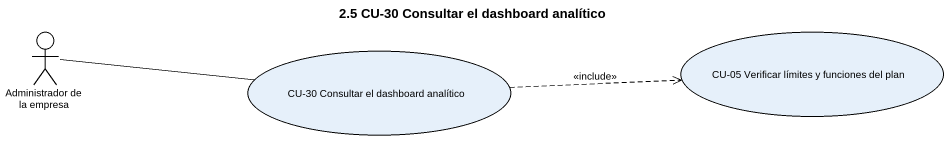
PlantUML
@startuml
title 2.5 CU-30 Consultar el dashboard analítico
actor "Administrador de la empresa" as Administrador_de_la_empresa
usecase "CU-05 Verificar límites y funciones del plan" as CU_05_Verificar_límites_y
usecase "CU-30 Consultar el dashboard analítico" as CU_30_Consultar_el
Administrador_de_la_empresa -right- CU_30_Consultar_el
CU_30_Consultar_el .right.> CU_05_Verificar_límites_y : <<include>>
@enduml
